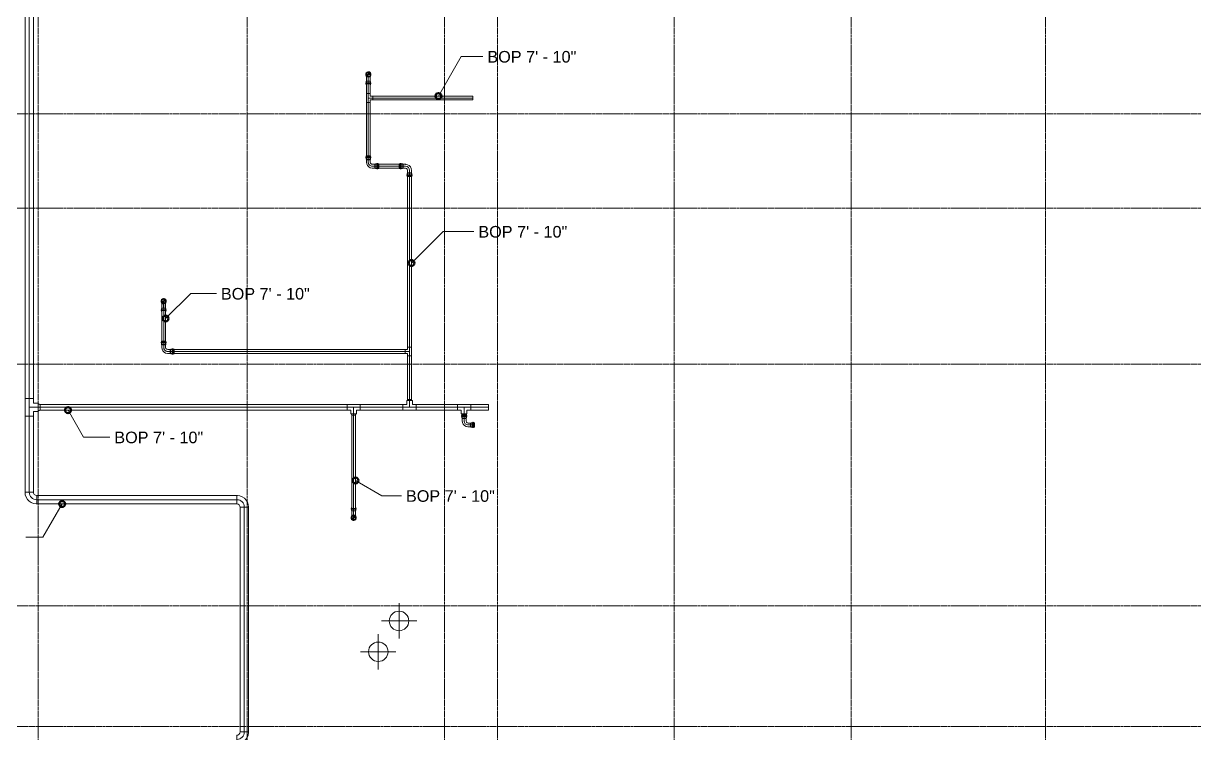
# Model space of a CAD drawing. Header units: inches. Extents: x -3648 to 241, y -496 to 1784.
# Drawn here: x -3017 to -2619.4, y 561.6 to 802.7 of the extents above; entities that cross this region are included whole.
import ezdxf

# ---------------------------------------------------------------- set-up
doc = ezdxf.new("R2010")
doc.units = ezdxf.units.IN
doc.header["$MEASUREMENT"] = 0
doc.linetypes.add('Grid Line', pattern=[0.875, 0.5, -0.125, 0.125, -0.125])
for name, color, linetype, lineweight in [('G-ANNO-DIMS', 251, 'Continuous', 9), ('P-PIPE', 1, 'Continuous', 9), ('P-PIPE-CNTR', 1, 'Continuous', 9), ('S-GRID', 8, 'Continuous', 9)]:
    doc.layers.add(name, color=color, linetype=linetype, lineweight=lineweight)
doc.styles.add('Arial', font='arial.ttf', dxfattribs={"height": 3.934132})

# ---------------------------------------------------------------- blocks, each defined once
blk = doc.blocks.new('Victaulic-VicPress316-Elbow 90-45deg Style P568_P571 - Standard-V2-THIRD LEVEL')
at = {"layer": 'P-PIPE'}
for p, q in [((-3203.05, 732.49), (-3203.05, 732.49)), ((-3203.05, 732.49), (-3203.05, 731.1)), ((-3203.81, 730.05), (-3203.81, 729.6)), ((-3203.81, 729.31), (-3203.81, 728.97)), ((-3203.7, 731.1), (-3203.7, 730.16)), ((-3203.7, 730.27), (-3203.7, 728.97)), ((-3203.05, 730.16), (-3203.7, 730.16)), ((-3203.7, 730.16), (-3203.05, 730.16)), ((-3203.05, 731.1), (-3203.05, 730.16)), ((-3203.05, 730.27), (-3203.05, 730.27)), ((-3203.05, 730.27), (-3203.05, 730.27)), ((-3202.39, 730.16), (-3203.05, 730.16)), ((-3203.05, 730.16), (-3202.39, 730.16)), ((-3203.05, 729.6), (-3203.05, 729.6)), ((-3203.05, 729.6), (-3203.05, 729.6)), ((-3203.05, 729.31), (-3203.05, 729.31)), ((-3203.05, 729.31), (-3203.05, 729.31)), ((-3203.05, 728.97), (-3203.05, 728.97)), ((-3203.05, 728.97), (-3203.05, 728.97)), ((-3203.05, 728.97), (-3203.05, 728.97)), ((-3203.05, 728.97), (-3203.05, 728.97)), ((-3202.39, 730.16), (-3202.39, 731.1)), ((-3202.39, 728.97), (-3202.39, 730.27)), ((-3202.28, 729.6), (-3202.28, 730.05)), ((-3202.28, 728.97), (-3202.28, 729.31))]:
    blk.add_line(p, q, dxfattribs=at)
at = {"layer": 'P-PIPE', "flags": 128}
for points in [[(-3203.05, 733.4), (-3203.45, 733.31), (-3203.76, 733.05), (-3203.94, 732.68), (-3203.93, 732.27), (-3203.75, 731.91), (-3203.42, 731.66), (-3203.05, 731.58)], [(-3203.05, 733.26), (-3203.41, 733.16), (-3203.69, 732.91), (-3203.81, 732.56), (-3203.75, 732.19), (-3203.52, 731.89), (-3203.18, 731.74), (-3203.05, 731.72)], [(-3203.7, 732.49), (-3203.7, 732.4), (-3203.7, 732.13), (-3203.7, 731.73), (-3203.7, 731.24), (-3203.7, 731.1)], [(-3203.05, 731.58), (-3202.65, 731.67), (-3202.33, 731.93), (-3202.15, 732.3), (-3202.16, 732.71), (-3202.35, 733.07), (-3202.67, 733.32), (-3203.05, 733.4)], [(-3203.05, 731.72), (-3202.68, 731.82), (-3202.41, 732.07), (-3202.28, 732.42), (-3202.34, 732.79), (-3202.57, 733.09), (-3202.91, 733.24), (-3203.05, 733.26)], [(-3202.39, 731.1), (-3202.39, 731.6), (-3202.39, 732.03), (-3202.39, 732.34), (-3202.39, 732.48), (-3202.39, 732.49)], [(-3203.81, 729.31), (-3203.93, 729.38), (-3203.94, 729.51), (-3203.83, 729.6), (-3203.81, 729.6)], [(-3203.81, 730.05), (-3203.72, 730.25), (-3203.7, 730.27)], [(-3203.81, 729.6), (-3203.72, 729.6), (-3203.47, 729.6), (-3203.11, 729.6), (-3203.05, 729.6)], [(-3203.05, 729.6), (-3203.41, 729.6), (-3203.69, 729.6), (-3203.81, 729.6), (-3203.81, 729.6)], [(-3203.81, 729.31), (-3203.72, 729.31), (-3203.47, 729.31), (-3203.11, 729.31), (-3203.05, 729.31)], [(-3203.05, 729.31), (-3203.41, 729.31), (-3203.69, 729.31), (-3203.81, 729.31), (-3203.81, 729.31)], [(-3202.28, 729.6), (-3202.37, 729.6), (-3202.62, 729.6), (-3202.98, 729.6), (-3203.05, 729.6)], [(-3203.05, 729.6), (-3202.68, 729.6), (-3202.41, 729.6), (-3202.28, 729.6), (-3202.28, 729.6)], [(-3202.28, 729.31), (-3202.37, 729.31), (-3202.62, 729.31), (-3202.98, 729.31), (-3203.05, 729.31)], [(-3203.05, 729.31), (-3202.68, 729.31), (-3202.41, 729.31), (-3202.28, 729.31), (-3202.28, 729.31)], [(-3202.39, 730.27), (-3202.28, 730.08), (-3202.28, 730.05)], [(-3202.28, 729.6), (-3202.16, 729.53), (-3202.15, 729.39), (-3202.26, 729.31), (-3202.28, 729.31)]]:
    blk.add_lwpolyline(points, dxfattribs=at)
at = {"layer": 'P-PIPE'}
for radius, start, end in [(0.767, 90, 270), (0.767, 90, 270), (0.767, 90, 270), (0.658, 90, 270), (0.658, 90, 270), (0.658, 90, 180), (0.658, 180, 270), (0.766, 270, 90), (0.766, 270, 90), (0.766, 270, 90), (0.658, 270, 90), (0.657, 270, 90), (0.658, 0, 90), (0.658, 270, 0)]:
    blk.add_arc((-3203.05, 732.49), radius, start, end, dxfattribs=at)
blk = doc.blocks.new('Victaulic-VicPress316-Elbow 90-45deg Style P568_P571 - Standard-V1-THIRD LEVEL')
at = {"layer": 'P-PIPE'}
for p, q in [((-3.18, 0.77), (-3.52, 0.77)), ((-3.52, 0.77), (-3.52, -0.77)), ((-3.52, -0.77), (-3.52, 0.77)), ((-2.22, 0.66), (-3.52, 0.66)), ((-3.52, -0.66), (-3.52, 0.66)), ((-3.52, 0.66), (-3.52, -0.66)), ((-3.18, -0.77), (-3.18, 0.77)), ((-3.18, 0.77), (-3.18, -0.77)), ((-2.44, 0.77), (-2.89, 0.77)), ((-2.89, -0.77), (-2.89, 0.77)), ((-2.89, 0.77), (-2.89, -0.77)), ((-1.39, 0.66), (-2.33, 0.66)), ((-2.33, 0), (-2.33, 0.66)), ((-2.33, 0.66), (-2.33, 0)), ((-2.22, -0.66), (-2.22, 0.66)), ((-2.22, 0.66), (-2.22, -0.66)), ((-0.77, 3.52), (-0.77, 3.18)), ((0.77, 3.52), (-0.77, 3.52)), ((-0.77, 3.52), (0.77, 3.52)), ((-0.77, 3.18), (0.77, 3.18)), ((0.77, 3.18), (-0.77, 3.18)), ((-0.77, 2.89), (-0.77, 2.44)), ((-0.77, 2.89), (0.77, 2.89)), ((0.77, 2.89), (-0.77, 2.89)), ((-0.66, 3.52), (-0.66, 2.22)), ((-0.66, 3.52), (0.66, 3.52)), ((0.66, 3.52), (-0.66, 3.52)), ((-0.66, 2.33), (-0.66, 1.39)), ((0, 2.33), (-0.66, 2.33)), ((-0.66, 2.33), (0, 2.33)), ((-0.66, 2.22), (0.66, 2.22)), ((0.66, 2.22), (-0.66, 2.22)), ((0, 2.33), (0.66, 2.33)), ((0.66, 2.33), (0, 2.33)), ((0, 1.39), (0, 2.33)), ((0.66, 2.22), (0.66, 3.52)), ((0.66, 1.39), (0.66, 2.33)), ((0.77, 3.18), (0.77, 3.52)), ((0.77, 2.44), (0.77, 2.89)), ((-3.52, -0.66), (-2.22, -0.66)), ((-3.52, -0.77), (-3.18, -0.77)), ((-2.89, -0.77), (-2.44, -0.77)), ((-2.33, 0), (-2.33, -0.66)), ((-2.33, -0.66), (-2.33, 0)), ((-1.39, 0), (-2.33, 0)), ((-2.33, -0.66), (-1.39, -0.66))]:
    blk.add_line(p, q, dxfattribs=at)
at = {"layer": 'P-PIPE', "flags": 128}
for points in [[(-3.18, 0.77), (-3.11, 0.89), (-2.98, 0.9), (-2.89, 0.79), (-2.89, 0.77)], [(-3.18, 0.77), (-3.18, 0.67), (-3.18, 0.42), (-3.18, 0.07), (-3.18, -0.3), (-3.18, -0.6), (-3.18, -0.75), (-3.18, -0.77)], [(-3.18, -0.77), (-3.18, -0.67), (-3.18, -0.42), (-3.18, -0.07), (-3.18, 0.3), (-3.18, 0.6), (-3.18, 0.75), (-3.18, 0.77)], [(-2.89, -0.77), (-2.89, -0.67), (-2.89, -0.42), (-2.89, -0.07), (-2.89, 0.3), (-2.89, 0.6), (-2.89, 0.75), (-2.89, 0.77)], [(-2.89, 0.77), (-2.89, 0.67), (-2.89, 0.42), (-2.89, 0.07), (-2.89, -0.3), (-2.89, -0.6), (-2.89, -0.75), (-2.89, -0.77)], [(-2.44, 0.77), (-2.24, 0.68), (-2.22, 0.66)], [(-0.66, 1.39), (-0.75, 1.04), (-1, 0.77), (-1.35, 0.66), (-1.39, 0.66)], [(-1.39, -0.66), (-0.78, -0.56), (-0.23, -0.29), (0.22, 0.13), (0.53, 0.67), (0.65, 1.27), (0.66, 1.39)], [(-0.77, 2.89), (-0.89, 2.96), (-0.9, 3.1), (-0.79, 3.18), (-0.77, 3.18)], [(0.77, 3.18), (0.67, 3.18), (0.42, 3.18), (0.07, 3.18), (-0.3, 3.18), (-0.6, 3.18), (-0.75, 3.18), (-0.77, 3.18)], [(-0.77, 3.18), (-0.67, 3.18), (-0.42, 3.18), (-0.07, 3.18), (0.3, 3.18), (0.6, 3.18), (0.75, 3.18), (0.77, 3.18)], [(-0.77, 2.89), (-0.67, 2.89), (-0.42, 2.89), (-0.07, 2.89), (0.3, 2.89), (0.6, 2.89), (0.75, 2.89), (0.77, 2.89)], [(0.77, 2.89), (0.67, 2.89), (0.42, 2.89), (0.07, 2.89), (-0.3, 2.89), (-0.6, 2.89), (-0.75, 2.89), (-0.77, 2.89)], [(-0.66, 2.22), (-0.77, 2.41), (-0.77, 2.44)], [(0.77, 2.44), (0.68, 2.24), (0.66, 2.22)], [(0.77, 3.18), (0.89, 3.11), (0.9, 2.98), (0.79, 2.89), (0.77, 2.89)], [(-2.89, -0.77), (-2.96, -0.89), (-3.1, -0.9), (-3.18, -0.79), (-3.18, -0.77)], [(-2.22, -0.66), (-2.41, -0.77), (-2.44, -0.77)]]:
    blk.add_lwpolyline(points, dxfattribs=at)
at = {"layer": 'P-PIPE'}
blk.add_arc((-1.39, 1.39), 1.39, 270, 0, dxfattribs=at)
blk = doc.blocks.new('Elbow - Welded - Generic - Standard-1127339-THIRD LEVEL')
at = {"layer": 'P-PIPE'}
for p, q in [((-2.52, -1.44), (-2.52, 1.44)), ((-2.52, 1.44), (-2.52, -1.44)), ((1.44, 2.52), (-1.44, 2.52)), ((-1.44, 2.52), (1.44, 2.52))]:
    blk.add_line(p, q, dxfattribs=at)
at = {"layer": 'P-PIPE', "flags": 128}
for points in [[(-1.44, 2.52), (-1.53, 2.08), (-1.79, 1.72), (-2.18, 1.49), (-2.52, 1.44)], [(-2.52, -1.44), (-1.67, -1.34), (-0.85, -1.07), (-0.12, -0.62), (0.51, -0.03), (0.99, 0.68), (1.3, 1.48), (1.43, 2.33), (1.44, 2.52)]]:
    blk.add_lwpolyline(points, dxfattribs=at)
blk = doc.blocks.new('Victaulic-VicPress316-Elbow 90-45deg Style P568_P571 - Standard-523083-THIRD LEVEL')
at = {"layer": 'P-PIPE'}
for p, q in [((-3178.28, 1233.46), (-3178.28, 1232.52)), ((-3178.28, 1232.63), (-3178.28, 1231.33)), ((-3177.63, 1234.85), (-3177.63, 1234.85)), ((-3177.63, 1233.46), (-3177.63, 1234.85)), ((-3177.63, 1233.46), (-3177.63, 1232.52)), ((-3177.63, 1232.63), (-3177.63, 1232.63)), ((-3177.63, 1232.63), (-3177.63, 1232.63)), ((-3176.97, 1232.52), (-3176.97, 1233.46)), ((-3176.97, 1231.33), (-3176.97, 1232.63)), ((-3178.39, 1232.42), (-3178.39, 1231.96)), ((-3178.39, 1231.67), (-3178.39, 1231.33)), ((-3178.28, 1232.52), (-3177.63, 1232.52)), ((-3177.63, 1232.52), (-3178.28, 1232.52)), ((-3177.63, 1232.52), (-3176.97, 1232.52)), ((-3176.97, 1232.52), (-3177.63, 1232.52)), ((-3177.63, 1231.96), (-3177.63, 1231.96)), ((-3177.63, 1231.96), (-3177.63, 1231.96)), ((-3177.63, 1231.67), (-3177.63, 1231.67)), ((-3177.63, 1231.67), (-3177.63, 1231.67)), ((-3177.63, 1231.33), (-3177.63, 1231.33)), ((-3177.63, 1231.33), (-3177.63, 1231.33)), ((-3177.63, 1231.33), (-3177.63, 1231.33)), ((-3177.63, 1231.33), (-3177.63, 1231.33)), ((-3176.86, 1231.96), (-3176.86, 1232.42)), ((-3176.86, 1231.33), (-3176.86, 1231.67))]:
    blk.add_line(p, q, dxfattribs=at)
at = {"layer": 'P-PIPE', "flags": 128}
for points in [[(-3177.63, 1235.77), (-3178.02, 1235.67), (-3178.34, 1235.42), (-3178.52, 1235.05), (-3178.51, 1234.64), (-3178.32, 1234.27), (-3178, 1234.02), (-3177.63, 1233.94)], [(-3177.63, 1235.62), (-3177.99, 1235.53), (-3178.27, 1235.28), (-3178.39, 1234.92), (-3178.33, 1234.55), (-3178.1, 1234.25), (-3177.76, 1234.1), (-3177.63, 1234.09)], [(-3178.39, 1232.42), (-3178.3, 1232.62), (-3178.28, 1232.63)], [(-3178.28, 1234.85), (-3178.28, 1234.76), (-3178.28, 1234.5), (-3178.28, 1234.09), (-3178.28, 1233.61), (-3178.28, 1233.46)], [(-3177.63, 1233.94), (-3177.23, 1234.04), (-3176.91, 1234.29), (-3176.73, 1234.66), (-3176.74, 1235.07), (-3176.93, 1235.44), (-3177.25, 1235.69), (-3177.63, 1235.77)], [(-3177.63, 1234.09), (-3177.26, 1234.18), (-3176.98, 1234.43), (-3176.86, 1234.79), (-3176.92, 1235.16), (-3177.15, 1235.46), (-3177.49, 1235.61), (-3177.63, 1235.62)], [(-3176.97, 1233.46), (-3176.97, 1233.96), (-3176.97, 1234.39), (-3176.97, 1234.7), (-3176.97, 1234.85), (-3176.97, 1234.85)], [(-3176.97, 1232.63), (-3176.86, 1232.44), (-3176.86, 1232.42)], [(-3178.39, 1231.67), (-3178.51, 1231.74), (-3178.52, 1231.88), (-3178.41, 1231.96), (-3178.39, 1231.96)], [(-3178.39, 1231.96), (-3178.3, 1231.96), (-3178.05, 1231.96), (-3177.69, 1231.96), (-3177.63, 1231.96)], [(-3177.63, 1231.96), (-3177.99, 1231.96), (-3178.27, 1231.96), (-3178.39, 1231.96), (-3178.39, 1231.96)], [(-3178.39, 1231.67), (-3178.3, 1231.67), (-3178.05, 1231.67), (-3177.69, 1231.67), (-3177.63, 1231.67)], [(-3177.63, 1231.67), (-3177.99, 1231.67), (-3178.27, 1231.67), (-3178.39, 1231.67), (-3178.39, 1231.67)], [(-3176.86, 1231.96), (-3176.95, 1231.96), (-3177.2, 1231.96), (-3177.56, 1231.96), (-3177.63, 1231.96)], [(-3177.63, 1231.96), (-3177.26, 1231.96), (-3176.98, 1231.96), (-3176.86, 1231.96), (-3176.86, 1231.96)], [(-3176.86, 1231.67), (-3176.95, 1231.67), (-3177.2, 1231.67), (-3177.56, 1231.67), (-3177.63, 1231.67)], [(-3177.63, 1231.67), (-3177.26, 1231.67), (-3176.98, 1231.67), (-3176.86, 1231.67), (-3176.86, 1231.67)], [(-3176.86, 1231.96), (-3176.74, 1231.9), (-3176.73, 1231.76), (-3176.84, 1231.67), (-3176.86, 1231.67)]]:
    blk.add_lwpolyline(points, dxfattribs=at)
at = {"layer": 'P-PIPE'}
for radius, start, end in [(0.766, 90, 270), (0.766, 90, 270), (0.766, 90, 270), (0.658, 90, 270), (0.657, 90, 270), (0.658, 90, 180), (0.658, 180, 270), (0.767, 270, 90), (0.767, 270, 90), (0.767, 270, 90), (0.658, 270, 90), (0.658, 270, 90), (0.658, 0, 90), (0.658, 270, 0)]:
    blk.add_arc((-3177.63, 1234.85), radius, start, end, dxfattribs=at)

msp = doc.modelspace()

# ---------------------------------------------------------------- linework, layer by layer
at = {"layer": 'G-ANNO-DIMS'}
for p, q in [((-2876.09, 778.04), (-2868.33, 791.48)), ((-2868.33, 791.48), (-2860.95, 791.48)), ((-2885.22, 721.36), (-2874.51, 732.07)), ((-2874.51, 732.07), (-2864.02, 732.07)), ((-2968.71, 702.51), (-2960.19, 711.02)), ((-2960.19, 711.02), (-2951.43, 711.02)), ((-3001.84, 671.43), (-2996.53, 662.25)), ((-2996.53, 662.25), (-2987.62, 662.25)), ((-2904.21, 647.5), (-2895.29, 642.35)), ((-2895.29, 642.35), (-2888.6, 642.35)), ((-3003.85, 639.56), (-3010.35, 628.3)), ((-3010.35, 628.3), (-3016.2, 628.3))]:
    msp.add_line(p, q, dxfattribs=at)
at = {"layer": 'G-ANNO-DIMS', "lineweight": 50}
for centre in [(-2876.09, 778.04), (-2885.22, 721.36), (-2968.71, 702.51), (-3001.84, 671.43), (-2904.21, 647.5), (-3003.85, 639.56)]:
    msp.add_circle(centre, 1, dxfattribs=at)
at = {"layer": 'P-PIPE'}
for p, q in [((-3016.44, 1028.01), (-3016.44, 675.38)), ((-3013.56, 675.38), (-3013.56, 1028.01)), ((-2900.54, 783.06), (-2900.54, 778.88)), ((-2899.22, 783.06), (-2900.54, 783.06)), ((-2899.22, 778.88), (-2899.22, 783.06)), ((-2899.22, 778.88), (-2900.54, 778.88)), ((-2900.54, 778.88), (-2900.54, 775.89)), ((-2899.22, 778.88), (-2900.54, 778.88)), ((-2900.54, 778.88), (-2899.22, 778.88)), ((-2899.22, 775.89), (-2900.54, 775.89)), ((-2900.54, 775.89), (-2899.22, 775.89)), ((-2900.54, 775.89), (-2900.54, 756.54)), ((-2899.22, 775.89), (-2900.54, 775.89)), ((-2899.22, 778.04), (-2899.22, 778.88)), ((-2898.38, 778.04), (-2899.22, 778.04)), ((-2899.22, 775.89), (-2899.22, 776.73)), ((-2899.22, 776.73), (-2898.38, 776.73)), ((-2899.22, 756.54), (-2899.22, 775.89)), ((-2864.36, 778.04), (-2898.38, 778.04)), ((-2898.38, 776.73), (-2898.38, 778.04)), ((-2898.38, 778.04), (-2898.38, 776.73)), ((-2898.38, 776.73), (-2898.38, 778.04)), ((-2898.38, 776.73), (-2864.36, 776.73)), ((-2864.36, 776.73), (-2864.36, 778.04)), ((-2899.22, 756.54), (-2900.54, 756.54)), ((-2888.21, 754.87), (-2897.55, 754.87)), ((-2897.55, 754.87), (-2897.55, 753.55)), ((-2897.55, 753.55), (-2888.21, 753.55)), ((-2888.21, 754.87), (-2888.21, 753.55)), ((-2886.54, 751.88), (-2886.54, 692.82)), ((-2886.54, 751.88), (-2885.22, 751.88)), ((-2885.22, 692.82), (-2885.22, 751.88)), ((-2970.02, 706.06), (-2970.02, 693.65)), ((-2970.02, 706.06), (-2968.71, 706.06)), ((-2968.71, 693.65), (-2968.71, 706.06)), ((-2970.02, 693.65), (-2968.71, 693.65)), ((-2887.38, 691.98), (-2967.03, 691.98)), ((-2967.03, 690.66), (-2967.03, 691.98)), ((-2887.38, 690.66), (-2887.38, 691.98)), ((-2886.54, 691.98), (-2887.38, 691.98)), ((-2887.38, 690.66), (-2887.38, 691.98)), ((-2887.38, 691.98), (-2887.38, 690.66)), ((-2886.54, 692.82), (-2886.54, 691.98)), ((-2886.54, 692.82), (-2885.22, 692.82)), ((-2885.22, 692.82), (-2886.54, 692.82)), ((-2886.54, 692.82), (-2885.22, 692.82)), ((-2885.22, 689.82), (-2885.22, 692.82)), ((-2967.03, 690.66), (-2887.38, 690.66)), ((-2887.38, 690.66), (-2886.54, 690.66)), ((-2886.54, 690.66), (-2886.54, 689.82)), ((-2886.54, 689.82), (-2886.54, 675.04)), ((-2886.54, 689.82), (-2885.22, 689.82)), ((-2886.54, 689.82), (-2885.22, 689.82)), ((-2885.22, 689.82), (-2886.54, 689.82)), ((-2885.22, 675.04), (-2885.22, 689.82)), ((-3016.44, 675.38), (-3016.44, 669.39)), ((-3013.56, 675.38), (-3016.44, 675.38)), ((-3016.44, 675.38), (-3013.56, 675.38)), ((-3016.44, 675.38), (-3013.56, 675.38)), ((-3013.56, 673.82), (-3013.56, 675.38)), ((-3012.01, 673.82), (-3013.56, 673.82)), ((-3012.01, 670.95), (-3012.01, 673.82)), ((-3012.01, 673.82), (-3012.01, 670.95)), ((-3011.35, 673.2), (-3012.01, 673.7)), ((-2907.11, 673.33), (-3011.35, 673.33)), ((-3011.35, 671.43), (-3011.35, 673.33)), ((-2902.62, 673.34), (-2907.11, 673.34)), ((-2907.11, 671.43), (-2907.11, 673.34)), ((-2907.11, 673.34), (-2907.11, 671.43)), ((-2907.11, 671.43), (-2907.11, 673.33)), ((-2902.62, 671.43), (-2902.62, 673.34)), ((-2902.62, 673.34), (-2902.62, 671.43)), ((-2888.12, 673.33), (-2902.62, 673.33)), ((-2902.62, 671.43), (-2902.62, 673.33)), ((-2886.83, 673.34), (-2888.12, 673.34)), ((-2888.12, 673.34), (-2888.12, 671.43)), ((-2888.12, 671.43), (-2888.12, 673.34)), ((-2888.12, 671.43), (-2888.12, 673.33)), ((-2886.83, 674.63), (-2886.83, 673.34)), ((-2884.93, 674.63), (-2886.83, 674.63)), ((-2886.83, 674.63), (-2884.93, 674.63)), ((-2886.44, 675.04), (-2886.69, 674.63)), ((-2886.54, 675.04), (-2885.22, 675.04)), ((-2885.07, 674.63), (-2885.32, 675.04)), ((-2884.93, 673.34), (-2884.93, 674.63)), ((-2883.64, 673.34), (-2884.93, 673.34)), ((-2869.61, 673.33), (-2883.64, 673.33)), ((-2883.64, 671.43), (-2883.64, 673.33)), ((-2883.64, 673.34), (-2883.64, 671.43)), ((-2883.64, 671.43), (-2883.64, 673.34)), ((-2865.12, 673.34), (-2869.61, 673.34)), ((-2869.61, 671.43), (-2869.61, 673.34)), ((-2869.61, 673.34), (-2869.61, 671.43)), ((-2869.61, 671.43), (-2869.61, 673.33)), ((-2865.12, 671.43), (-2865.12, 673.34)), ((-2865.12, 673.34), (-2865.12, 671.43)), ((-2859.12, 673.33), (-2865.12, 673.33)), ((-2865.12, 671.43), (-2865.12, 673.33)), ((-2859.12, 671.43), (-2859.12, 673.33)), ((-3013.56, 669.39), (-3016.44, 669.39)), ((-3016.44, 669.39), (-3013.56, 669.39)), ((-3016.44, 669.39), (-3016.44, 643.52)), ((-3016.44, 669.39), (-3013.56, 669.39)), ((-3013.56, 669.39), (-3013.56, 670.95)), ((-3013.56, 670.95), (-3012.01, 670.95)), ((-3013.56, 643.52), (-3013.56, 669.39)), ((-3012.01, 671.07), (-3011.35, 671.57)), ((-3011.35, 671.43), (-2907.11, 671.43)), ((-2907.11, 671.43), (-2905.81, 671.43)), ((-2905.81, 671.43), (-2905.81, 670.14)), ((-2903.91, 670.14), (-2905.81, 670.14)), ((-2905.81, 670.14), (-2903.91, 670.14)), ((-2905.68, 670.14), (-2905.43, 669.73)), ((-2905.52, 669.73), (-2905.52, 637.21)), ((-2904.21, 669.73), (-2905.52, 669.73)), ((-2904.3, 669.73), (-2904.05, 670.14)), ((-2904.21, 637.21), (-2904.21, 669.73)), ((-2903.91, 671.43), (-2902.62, 671.43)), ((-2903.91, 670.14), (-2903.91, 671.43)), ((-2902.62, 671.43), (-2888.12, 671.43)), ((-2888.12, 671.43), (-2883.64, 671.43)), ((-2883.64, 671.43), (-2869.61, 671.43)), ((-2869.61, 671.43), (-2868.31, 671.43)), ((-2868.31, 671.43), (-2868.31, 670.14)), ((-2866.41, 670.14), (-2868.31, 670.14)), ((-2868.31, 670.14), (-2866.41, 670.14)), ((-2868.18, 670.14), (-2867.93, 669.73)), ((-2868.02, 669.73), (-2868.02, 668.71)), ((-2866.71, 669.73), (-2868.02, 669.73)), ((-2866.71, 668.71), (-2868.02, 668.71)), ((-2866.8, 669.73), (-2866.55, 670.14)), ((-2866.71, 668.71), (-2866.71, 669.73)), ((-2866.41, 671.43), (-2865.12, 671.43)), ((-2866.41, 670.14), (-2866.41, 671.43)), ((-2865.12, 671.43), (-2859.12, 671.43)), ((-2864.36, 667.04), (-2865.03, 667.04)), ((-2865.03, 665.73), (-2865.03, 667.04)), ((-2865.03, 665.73), (-2864.36, 665.73)), ((-2864.36, 665.73), (-2864.36, 667.04)), ((-3016.44, 643.52), (-3013.56, 643.52)), ((-2944.52, 642.44), (-3012.48, 642.44)), ((-3012.48, 639.56), (-3012.48, 642.44)), ((-2944.52, 639.56), (-2944.52, 642.44)), ((-3012.48, 639.56), (-2944.52, 639.56)), ((-2943.44, 638.48), (-2943.44, 562.14)), ((-2943.44, 638.48), (-2940.56, 638.48)), ((-2940.56, 562.14), (-2940.56, 638.48)), ((-2904.21, 637.21), (-2905.52, 637.21)), ((-2943.44, 562.14), (-2940.56, 562.14))]:
    msp.add_line(p, q, dxfattribs=at)
for centre, radius, start, end in [((-2899.88, 785.39), 0.657, 0, 180), ((-2899.88, 785.39), 0.657, 180, 0), ((-2899.88, 785.06), 0.329, 90, 270), ((-2899.88, 785.71), 0.329, 270, 90), ((-2969.36, 708.38), 0.657, 0, 180), ((-2969.36, 708.38), 0.658, 180, 0), ((-2969.36, 708.06), 0.329, 90, 270), ((-2969.36, 708.71), 0.329, 270, 90), ((-2904.86, 634.88), 0.657, 0, 180), ((-2904.86, 634.88), 0.657, 180, 0), ((-2904.86, 634.56), 0.329, 90, 270), ((-2904.86, 635.21), 0.329, 270, 90), ((-2889.45, 599.85), 3.31, 0, 180), ((-2889.45, 599.85), 3.31, 180, 0), ((-2896.5, 589.38), 3.31, 0, 180), ((-2896.5, 589.38), 3.31, 180, 0)]:
    msp.add_arc(centre, radius, start, end, dxfattribs=at)
at = {"layer": 'P-PIPE-CNTR'}
for p, q in [((-3015, 1028.01), (-3015, 675.38)), ((-3015, 1028.01), (-3015, 675.38)), ((-2900.88, 785.39), (-2898.88, 785.39)), ((-2899.88, 784.39), (-2899.88, 786.39)), ((-2899.88, 783.99), (-2899.88, 785.39)), ((-2899.88, 783.06), (-2899.88, 783.99)), ((-2899.88, 778.88), (-2899.88, 783.06)), ((-2899.88, 778.88), (-2899.88, 783.06)), ((-2899.88, 778.88), (-2899.88, 775.89)), ((-2898.38, 777.38), (-2899.88, 777.38)), ((-2899.88, 756.54), (-2899.88, 775.89)), ((-2899.88, 756.54), (-2899.88, 775.89)), ((-2898.38, 777.38), (-2864.36, 777.38)), ((-2898.38, 777.38), (-2864.36, 777.38)), ((-2899.88, 756.54), (-2899.88, 755.6)), ((-2898.49, 754.21), (-2897.55, 754.21)), ((-2898.49, 754.21), (-2896.36, 754.21)), ((-2888.21, 754.21), (-2897.55, 754.21)), ((-2888.21, 754.21), (-2897.55, 754.21)), ((-2887.27, 754.21), (-2889.4, 754.21)), ((-2887.27, 754.21), (-2888.21, 754.21)), ((-2885.88, 751.88), (-2885.88, 752.82)), ((-2885.88, 751.88), (-2885.88, 692.82)), ((-2885.88, 751.88), (-2885.88, 692.82)), ((-2970.36, 708.38), (-2968.36, 708.38)), ((-2969.36, 707.38), (-2969.36, 709.38)), ((-2969.36, 708.38), (-2969.36, 706.99)), ((-2969.36, 706.99), (-2969.36, 706.06)), ((-2969.36, 706.99), (-2969.36, 704.86)), ((-2969.36, 706.06), (-2969.36, 693.65)), ((-2969.36, 706.06), (-2969.36, 693.65)), ((-2969.36, 693.65), (-2969.36, 692.71)), ((-2885.88, 689.82), (-2885.88, 692.82)), ((-2967.97, 691.32), (-2967.03, 691.32)), ((-2967.97, 691.32), (-2965.84, 691.32)), ((-2967.03, 691.32), (-2887.38, 691.32)), ((-2967.03, 691.32), (-2887.38, 691.32)), ((-2887.38, 691.32), (-2885.88, 691.32)), ((-2885.88, 689.82), (-2885.88, 675.04)), ((-2885.88, 689.82), (-2885.88, 675.04)), ((-3015, 669.39), (-3015, 675.38)), ((-3012.01, 672.38), (-3015, 672.38)), ((-3012.01, 672.38), (-3011.35, 672.38)), ((-3011.35, 672.38), (-2907.11, 672.38)), ((-3011.35, 672.38), (-2907.11, 672.38)), ((-2902.62, 672.38), (-2907.11, 672.38)), ((-2904.86, 670.14), (-2904.86, 672.38)), ((-2902.62, 672.38), (-2888.12, 672.38)), ((-2902.62, 672.38), (-2888.12, 672.38)), ((-2883.64, 672.38), (-2888.12, 672.38)), ((-2885.88, 674.63), (-2885.88, 675.04)), ((-2885.88, 674.63), (-2885.88, 672.38)), ((-2883.64, 672.38), (-2869.61, 672.38)), ((-2883.64, 672.38), (-2869.61, 672.38)), ((-2865.12, 672.38), (-2869.61, 672.38)), ((-2867.36, 670.14), (-2867.36, 672.38)), ((-2865.12, 672.38), (-2859.12, 672.38)), ((-2865.12, 672.38), (-2859.12, 672.38)), ((-3015, 669.39), (-3015, 643.52)), ((-3015, 669.39), (-3015, 643.52)), ((-2904.86, 670.14), (-2904.86, 669.73)), ((-2904.86, 637.21), (-2904.86, 669.73)), ((-2904.86, 637.21), (-2904.86, 669.73)), ((-2867.36, 670.14), (-2867.36, 669.73)), ((-2867.36, 668.71), (-2867.36, 669.73)), ((-2867.36, 668.71), (-2867.36, 669.73)), ((-2867.36, 668.71), (-2867.36, 667.78)), ((-2865.97, 666.38), (-2865.03, 666.38)), ((-2865.97, 666.38), (-2863.84, 666.38)), ((-2865.03, 666.38), (-2864.36, 666.38)), ((-2865.03, 666.38), (-2864.36, 666.38)), ((-3012.48, 641), (-2944.52, 641)), ((-3012.48, 641), (-2944.52, 641)), ((-2942, 638.48), (-2942, 562.14)), ((-2942, 638.48), (-2942, 562.14)), ((-2904.86, 636.28), (-2904.86, 638.4)), ((-2904.86, 636.28), (-2904.86, 637.21)), ((-2904.86, 634.88), (-2904.86, 636.28)), ((-2905.86, 634.88), (-2903.86, 634.88)), ((-2904.86, 633.88), (-2904.86, 635.88)), ((-2889.45, 593.85), (-2889.45, 605.85)), ((-2895.45, 599.85), (-2883.45, 599.85)), ((-2896.5, 583.38), (-2896.5, 595.38)), ((-2902.5, 589.38), (-2890.5, 589.38))]:
    msp.add_line(p, q, dxfattribs=at)
for centre, radius, start, end in [((-2898.49, 755.6), 1.39, 180, 270), ((-2887.27, 752.82), 1.39, 0, 90), ((-2967.97, 692.71), 1.39, 180, 270), ((-2865.97, 667.78), 1.39, 180, 270), ((-3012.48, 643.52), 2.52, 180, 270), ((-2944.52, 638.48), 2.52, 0, 90), ((-2944.52, 562.14), 2.52, 270, 0)]:
    msp.add_arc(centre, radius, start, end, dxfattribs=at)
at = {"layer": 'S-GRID', "linetype": 'Grid Line'}
for p, q in [((-3012, 1771.74), (-3012, -484.26)), ((-2941, 1771.74), (-2941, -484.26)), ((-2874, 1771.74), (-2874, -484.26)), ((-2856, 1771.74), (-2856, -484.26)), ((-2796, 1771.74), (-2796, -484.26)), ((-2736, 1771.74), (-2736, -484.26)), ((-2670, 1771.74), (-2670, -484.26)), ((-3635.68, 772), (228, 772)), ((-3635.68, 740), (228, 740)), ((-3635.68, 687), (228, 687)), ((-3635.68, 605), (228, 605)), ((-3635.68, 564), (228, 564))]:
    msp.add_line(p, q, dxfattribs=at)

# ---------------------------------------------------------------- block references
at = {"layer": 'P-PIPE'}
for name, p in [('Victaulic-VicPress316-Elbow 90-45deg Style P568_P571 - Standard-523083-THIRD LEVEL', (277.75, -449.47)), ('Victaulic-VicPress316-Elbow 90-45deg Style P568_P571 - Standard-V2-THIRD LEVEL', (233.68, -24.11)), ('Elbow - Welded - Generic - Standard-1127339-THIRD LEVEL', (-2942, 559.62))]:
    msp.add_blockref(name, p, dxfattribs=at)
for name, p, rotation in [('Victaulic-VicPress316-Elbow 90-45deg Style P568_P571 - Standard-V1-THIRD LEVEL', (-2899.88, 754.21), 270), ('Victaulic-VicPress316-Elbow 90-45deg Style P568_P571 - Standard-V1-THIRD LEVEL', (-2885.88, 754.21), 90), ('Victaulic-VicPress316-Elbow 90-45deg Style P568_P571 - Standard-V1-THIRD LEVEL', (-2969.36, 691.32), 270), ('Victaulic-VicPress316-Elbow 90-45deg Style P568_P571 - Standard-V1-THIRD LEVEL', (-2867.36, 666.38), 270), ('Elbow - Welded - Generic - Standard-1127339-THIRD LEVEL', (-3015, 641), 270), ('Elbow - Welded - Generic - Standard-1127339-THIRD LEVEL', (-2942, 641), 90), ('Victaulic-VicPress316-Elbow 90-45deg Style P568_P571 - Standard-V2-THIRD LEVEL', (-6107.91, 1367.38), 180)]:
    msp.add_blockref(name, p, dxfattribs=dict(at, rotation=rotation))

# ---------------------------------------------------------------- texts
at = {"layer": 'G-ANNO-DIMS', "char_height": 3.9341, "width": 35.952, "attachment_point": 1, "line_spacing_factor": 0.938532, "style": 'Arial'}
for insert in [(-2859.45, 793.35), (-2862.52, 733.94), (-2949.93, 712.89), (-2986.12, 664.11), (-2887.1, 644.22)]:
    msp.add_mtext('BOP 7\' - 10"', dxfattribs=dict(at, insert=insert))

doc.saveas('drawing.dxf')
